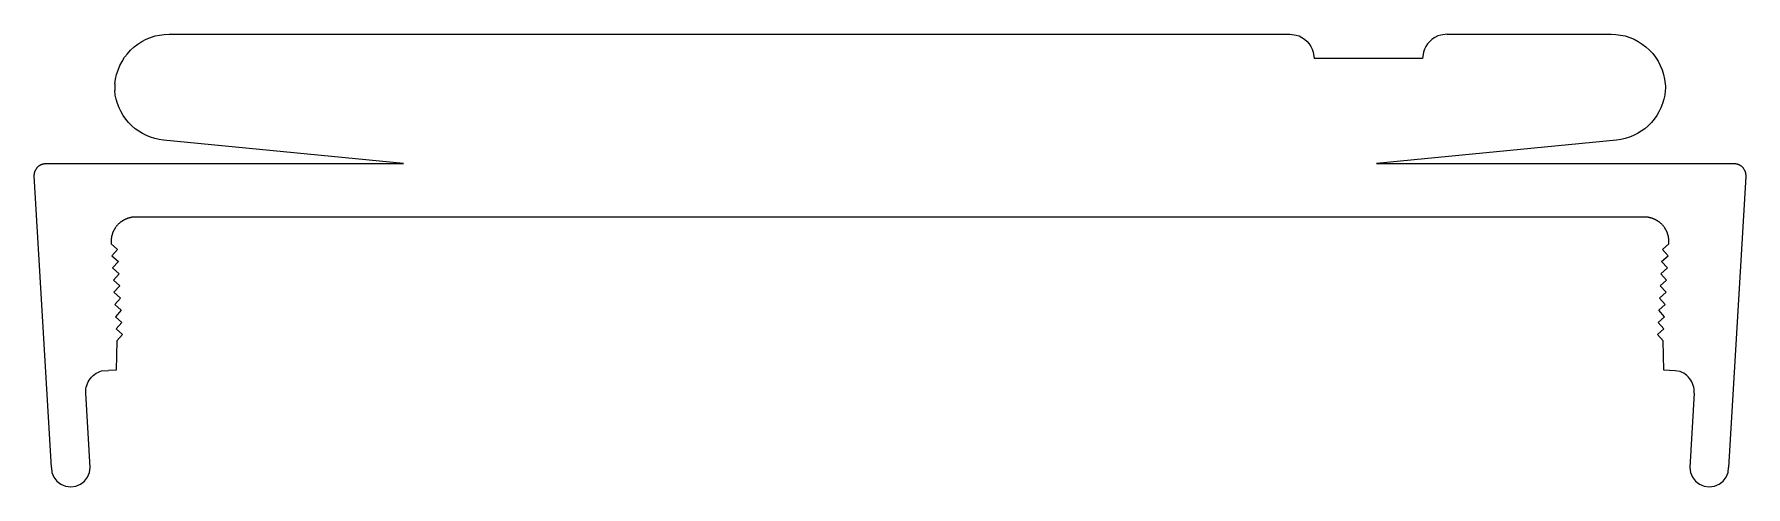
# Model space of a CAD drawing. Extents: x -70 to 70, y -19 to 19.
import ezdxf

# ---------------------------------------------------------------- set-up
doc = ezdxf.new("R2010")
doc.units = 0
doc.layers.get('0').update_dxf_attribs({"linetype": 'CONTINUOUS'})

msp = doc.modelspace()

# ---------------------------------------------------------------- linework, layer by layer
for p, q in [((-60.92, 18.14), (-60.56, 18.29)), ((-60.56, 18.29), (-60.19, 18.41)), ((-60.19, 18.41), (-59.81, 18.49)), ((-59.81, 18.49), (-59.43, 18.54)), ((-59.43, 18.54), (-59.04, 18.56)), ((-59.04, 18.56), (-27.2, 18.56)), ((-27.2, 18.56), (32.73, 18.56)), ((32.73, 18.56), (33.25, 18.49)), ((33.25, 18.49), (33.5, 18.41)), ((33.5, 18.41), (33.73, 18.29)), ((33.73, 18.29), (33.95, 18.14)), ((44.62, 18.29), (44.4, 18.14)), ((44.86, 18.41), (44.62, 18.29)), ((45.1, 18.49), (44.86, 18.41)), ((45.62, 18.56), (45.1, 18.49)), ((45.62, 18.56), (59.05, 18.56)), ((59.05, 18.56), (59.44, 18.54)), ((59.44, 18.54), (59.83, 18.49)), ((59.83, 18.49), (60.21, 18.41)), ((60.21, 18.41), (60.58, 18.29)), ((60.58, 18.29), (60.93, 18.14)), ((-62.69, 16.66), (-62.45, 16.96)), ((-62.45, 16.96), (-62.19, 17.25)), ((-62.19, 17.25), (-61.9, 17.51)), ((-61.9, 17.51), (-61.59, 17.75)), ((-61.59, 17.75), (-61.27, 17.96)), ((-61.27, 17.96), (-60.92, 18.14)), ((33.95, 18.14), (34.15, 17.97)), ((34.15, 17.97), (34.32, 17.78)), ((34.32, 17.78), (34.46, 17.56)), ((34.46, 17.56), (34.58, 17.32)), ((34.58, 17.32), (34.66, 17.08)), ((34.66, 17.08), (34.73, 16.56)), ((43.69, 17.08), (43.62, 16.56)), ((43.77, 17.32), (43.69, 17.08)), ((43.89, 17.56), (43.77, 17.32)), ((44.03, 17.78), (43.89, 17.56)), ((44.21, 17.97), (44.03, 17.78)), ((44.4, 18.14), (44.21, 17.97)), ((60.93, 18.14), (61.28, 17.96)), ((61.28, 17.96), (61.6, 17.75)), ((61.6, 17.75), (61.91, 17.52)), ((61.91, 17.52), (62.2, 17.26)), ((62.2, 17.26), (62.46, 16.97)), ((62.46, 16.97), (62.7, 16.66)), ((-63.34, 15.25), (-63.22, 15.62)), ((-63.22, 15.62), (-63.07, 15.98)), ((-63.07, 15.98), (-62.89, 16.33)), ((-62.89, 16.33), (-62.69, 16.66)), ((43.62, 16.56), (34.73, 16.56)), ((62.7, 16.66), (62.9, 16.34)), ((62.9, 16.34), (63.08, 15.99)), ((63.08, 15.99), (63.23, 15.63)), ((63.23, 15.63), (63.35, 15.26)), ((-63.47, 14.49), (-63.49, 13.93)), ((-63.47, 14.49), (-63.42, 14.87)), ((-63.42, 14.87), (-63.34, 15.25)), ((63.35, 15.26), (63.43, 14.88)), ((63.43, 14.88), (63.48, 14.5)), ((63.48, 14.5), (63.5, 14.3)), ((63.5, 14.11), (63.49, 13.93)), ((63.5, 14.3), (63.5, 14.11)), ((-63.44, 13.57), (-63.49, 13.93)), ((-63.37, 13.22), (-63.44, 13.57)), ((-63.26, 12.87), (-63.37, 13.22)), ((-63.13, 12.53), (-63.26, 12.87)), ((63.26, 12.87), (63.13, 12.53)), ((63.37, 13.22), (63.26, 12.87)), ((63.44, 13.57), (63.37, 13.22)), ((63.49, 13.93), (63.44, 13.57)), ((-62.97, 12.2), (-63.13, 12.53)), ((-62.79, 11.89), (-62.97, 12.2)), ((-62.58, 11.59), (-62.79, 11.89)), ((-62.35, 11.31), (-62.58, 11.59)), ((-62.09, 11.05), (-62.35, 11.31)), ((62.35, 11.31), (62.09, 11.05)), ((62.58, 11.59), (62.35, 11.31)), ((62.79, 11.89), (62.58, 11.59)), ((62.97, 12.2), (62.79, 11.89)), ((63.13, 12.53), (62.97, 12.2)), ((-61.82, 10.81), (-62.09, 11.05)), ((-61.52, 10.6), (-61.82, 10.81)), ((-61.21, 10.41), (-61.52, 10.6)), ((-60.89, 10.25), (-61.21, 10.41)), ((-60.55, 10.11), (-60.89, 10.25)), ((-60.2, 10), (-60.55, 10.11)), ((-59.85, 9.92), (-60.2, 10)), ((-59.49, 9.87), (-59.85, 9.92)), ((-39.85, 7.96), (-59.49, 9.87)), ((59.49, 9.87), (39.85, 7.96)), ((59.85, 9.92), (59.49, 9.87)), ((60.2, 10), (59.85, 9.92)), ((60.55, 10.11), (60.2, 10)), ((60.89, 10.25), (60.55, 10.11)), ((61.21, 10.41), (60.89, 10.25)), ((61.52, 10.6), (61.21, 10.41)), ((61.82, 10.81), (61.52, 10.6)), ((62.09, 11.05), (61.82, 10.81)), ((-70.08, 7.05), (-70.07, 7.08)), ((-70.08, 7.02), (-70.08, 7.05)), ((-70.08, 6.98), (-70.08, 7.02)), ((-70.07, 7.13), (-70.06, 7.16)), ((-70.07, 7.11), (-70.07, 7.13)), ((-70.07, 7.08), (-70.07, 7.11)), ((-70.06, 7.18), (-70.05, 7.21)), ((-70.06, 7.16), (-70.06, 7.18)), ((-70.05, 7.21), (-70.04, 7.23)), ((-70.04, 7.26), (-70.03, 7.28)), ((-70.04, 7.23), (-70.04, 7.26)), ((-70.03, 7.28), (-70.02, 7.3)), ((-70.02, 7.3), (-70.01, 7.33)), ((-70.01, 7.33), (-70, 7.35)), ((-70, 7.35), (-69.99, 7.38)), ((-69.99, 7.38), (-69.98, 7.4)), ((-69.98, 7.4), (-69.97, 7.42)), ((-69.97, 7.42), (-69.96, 7.45)), ((-69.96, 7.45), (-69.94, 7.47)), ((-69.94, 7.47), (-69.93, 7.49)), ((-69.93, 7.49), (-69.92, 7.51)), ((-69.92, 7.51), (-69.9, 7.53)), ((-69.9, 7.53), (-69.88, 7.56)), ((-69.88, 7.56), (-69.86, 7.59)), ((-69.86, 7.59), (-69.83, 7.62)), ((-69.83, 7.62), (-69.81, 7.65)), ((-69.81, 7.65), (-69.78, 7.68)), ((-69.78, 7.68), (-69.76, 7.7)), ((-69.76, 7.7), (-69.73, 7.73)), ((-69.73, 7.73), (-69.7, 7.75)), ((-69.7, 7.75), (-69.68, 7.77)), ((-69.68, 7.77), (-69.66, 7.78)), ((-69.66, 7.78), (-69.64, 7.79)), ((-69.64, 7.79), (-69.61, 7.81)), ((-69.61, 7.81), (-69.59, 7.82)), ((-69.59, 7.82), (-69.57, 7.84)), ((-69.57, 7.84), (-69.55, 7.85)), ((-69.55, 7.85), (-69.52, 7.86)), ((-69.52, 7.86), (-69.5, 7.87)), ((-69.5, 7.87), (-69.48, 7.88)), ((-69.48, 7.88), (-69.45, 7.89)), ((-69.45, 7.89), (-69.43, 7.9)), ((-69.43, 7.9), (-69.4, 7.91)), ((-69.4, 7.91), (-69.38, 7.92)), ((-69.38, 7.92), (-69.36, 7.92)), ((-69.36, 7.92), (-69.33, 7.93)), ((-69.33, 7.93), (-69.31, 7.94)), ((-69.31, 7.94), (-69.28, 7.94)), ((-69.28, 7.94), (-69.26, 7.95)), ((-69.26, 7.95), (-69.23, 7.95)), ((-69.23, 7.95), (-69.19, 7.96)), ((-69.19, 7.96), (-69.16, 7.96)), ((-69.16, 7.96), (-69.12, 7.96)), ((-69.12, 7.96), (-69.08, 7.96)), ((-69.08, 7.96), (-67.08, 7.96)), ((-67.08, 7.96), (-39.85, 7.96)), ((39.85, 7.96), (67.08, 7.96)), ((67.08, 7.96), (69.08, 7.96)), ((69.08, 7.96), (69.12, 7.96)), ((69.12, 7.96), (69.16, 7.96)), ((69.16, 7.96), (69.19, 7.96)), ((69.19, 7.96), (69.23, 7.95)), ((69.23, 7.95), (69.26, 7.95)), ((69.26, 7.95), (69.28, 7.94)), ((69.28, 7.94), (69.31, 7.94)), ((69.31, 7.94), (69.33, 7.93)), ((69.33, 7.93), (69.36, 7.92)), ((69.36, 7.92), (69.38, 7.92)), ((69.38, 7.92), (69.4, 7.91)), ((69.4, 7.91), (69.43, 7.9)), ((69.43, 7.9), (69.45, 7.89)), ((69.45, 7.89), (69.48, 7.88)), ((69.48, 7.88), (69.5, 7.87)), ((69.5, 7.87), (69.52, 7.86)), ((69.52, 7.86), (69.55, 7.85)), ((69.55, 7.85), (69.57, 7.84)), ((69.57, 7.84), (69.59, 7.82)), ((69.59, 7.82), (69.61, 7.81)), ((69.61, 7.81), (69.64, 7.79)), ((69.64, 7.79), (69.66, 7.78)), ((69.66, 7.78), (69.68, 7.77)), ((69.68, 7.77), (69.7, 7.75)), ((69.7, 7.75), (69.73, 7.73)), ((69.73, 7.73), (69.76, 7.7)), ((69.76, 7.7), (69.78, 7.68)), ((69.78, 7.68), (69.81, 7.65)), ((69.81, 7.65), (69.83, 7.62)), ((69.83, 7.62), (69.86, 7.59)), ((69.86, 7.59), (69.88, 7.56)), ((69.88, 7.56), (69.9, 7.53)), ((69.9, 7.53), (69.92, 7.51)), ((69.92, 7.51), (69.93, 7.49)), ((69.93, 7.49), (69.94, 7.47)), ((69.94, 7.47), (69.96, 7.45)), ((69.96, 7.45), (69.97, 7.42)), ((69.97, 7.42), (69.98, 7.4)), ((69.98, 7.4), (69.99, 7.38)), ((69.99, 7.38), (70, 7.35)), ((70, 7.35), (70.01, 7.33)), ((70.01, 7.33), (70.02, 7.3)), ((70.02, 7.3), (70.03, 7.28)), ((70.03, 7.28), (70.04, 7.26)), ((70.04, 7.26), (70.04, 7.23)), ((70.04, 7.23), (70.05, 7.21)), ((70.05, 7.21), (70.06, 7.18)), ((70.06, 7.18), (70.06, 7.16)), ((70.06, 7.16), (70.07, 7.13)), ((70.07, 7.13), (70.07, 7.11)), ((70.07, 7.11), (70.07, 7.08)), ((70.07, 7.08), (70.08, 7.05)), ((70.08, 7.05), (70.08, 7.02)), ((70.08, 7.02), (70.08, 6.98)), ((-70.08, 6.94), (-70.08, 6.98)), ((-68.68, -16.97), (-70.08, 6.94)), ((70.08, 6.9), (68.68, -16.97)), ((70.08, 6.98), (70.08, 6.94)), ((70.08, 6.94), (70.08, 6.9)), ((-63.34, 2.82), (-63.37, 2.78)), ((-63.31, 2.86), (-63.34, 2.82)), ((-63.27, 2.89), (-63.31, 2.86)), ((-63.24, 2.93), (-63.27, 2.89)), ((-63.21, 2.97), (-63.24, 2.93)), ((-63.17, 3), (-63.21, 2.97)), ((-63.13, 3.04), (-63.17, 3)), ((-63.1, 3.07), (-63.13, 3.04)), ((-63.06, 3.1), (-63.1, 3.07)), ((-63.02, 3.13), (-63.06, 3.1)), ((-63, 3.15), (-63.02, 3.13)), ((-62.98, 3.16), (-63, 3.15)), ((-62.96, 3.18), (-62.98, 3.16)), ((-62.94, 3.19), (-62.96, 3.18)), ((-62.91, 3.21), (-62.94, 3.19)), ((-62.89, 3.22), (-62.91, 3.21)), ((-62.87, 3.24), (-62.89, 3.22)), ((-62.85, 3.25), (-62.87, 3.24)), ((-62.83, 3.26), (-62.85, 3.25)), ((-62.81, 3.28), (-62.83, 3.26)), ((-62.78, 3.29), (-62.81, 3.28)), ((-62.76, 3.3), (-62.78, 3.29)), ((-62.74, 3.32), (-62.76, 3.3)), ((-62.72, 3.33), (-62.74, 3.32)), ((-62.69, 3.34), (-62.72, 3.33)), ((-62.67, 3.35), (-62.69, 3.34)), ((-62.65, 3.36), (-62.67, 3.35)), ((-62.62, 3.37), (-62.65, 3.36)), ((-62.6, 3.38), (-62.62, 3.37)), ((-62.58, 3.39), (-62.6, 3.38)), ((-62.55, 3.4), (-62.58, 3.39)), ((-62.53, 3.41), (-62.55, 3.4)), ((-62.51, 3.42), (-62.53, 3.41)), ((-62.48, 3.43), (-62.51, 3.42)), ((-62.46, 3.44), (-62.48, 3.43)), ((-62.43, 3.45), (-62.46, 3.44)), ((-62.41, 3.46), (-62.43, 3.45)), ((-62.38, 3.47), (-62.41, 3.46)), ((-62.36, 3.47), (-62.38, 3.47)), ((-62.33, 3.48), (-62.36, 3.47)), ((-62.31, 3.49), (-62.33, 3.48)), ((-62.29, 3.49), (-62.31, 3.49)), ((-62.26, 3.5), (-62.29, 3.49)), ((-62.24, 3.51), (-62.26, 3.5)), ((-62.21, 3.51), (-62.24, 3.51)), ((-62.19, 3.52), (-62.21, 3.51)), ((-62.16, 3.52), (-62.19, 3.52)), ((-62.14, 3.53), (-62.16, 3.52)), ((-62.11, 3.53), (-62.14, 3.53)), ((-62.09, 3.54), (-62.11, 3.53)), ((-62.03, 3.54), (-62.09, 3.54)), ((-61.98, 3.55), (-62.03, 3.54)), ((-61.93, 3.55), (-61.98, 3.55)), ((-61.88, 3.56), (-61.93, 3.55)), ((-61.83, 3.56), (-61.88, 3.56)), ((-61.79, 3.56), (-61.83, 3.56)), ((-61.54, 3.56), (-61.79, 3.56)), ((-39.85, 3.56), (-61.54, 3.56)), ((-27.2, 3.56), (-39.85, 3.56)), ((39.85, 3.56), (-27.2, 3.56)), ((61.54, 3.56), (39.85, 3.56)), ((61.79, 3.56), (61.54, 3.56)), ((61.83, 3.56), (61.79, 3.56)), ((61.88, 3.56), (61.83, 3.56)), ((61.93, 3.55), (61.88, 3.56)), ((61.98, 3.55), (61.93, 3.55)), ((62.03, 3.54), (61.98, 3.55)), ((62.09, 3.54), (62.03, 3.54)), ((62.11, 3.53), (62.09, 3.54)), ((62.14, 3.53), (62.11, 3.53)), ((62.16, 3.52), (62.14, 3.53)), ((62.19, 3.52), (62.16, 3.52)), ((62.21, 3.51), (62.19, 3.52)), ((62.24, 3.51), (62.21, 3.51)), ((62.26, 3.5), (62.24, 3.51)), ((62.29, 3.49), (62.26, 3.5)), ((62.31, 3.49), (62.29, 3.49)), ((62.33, 3.48), (62.31, 3.49)), ((62.36, 3.47), (62.33, 3.48)), ((62.38, 3.47), (62.36, 3.47)), ((62.41, 3.46), (62.38, 3.47)), ((62.43, 3.45), (62.41, 3.46)), ((62.46, 3.44), (62.43, 3.45)), ((62.48, 3.43), (62.46, 3.44)), ((62.51, 3.42), (62.48, 3.43)), ((62.53, 3.41), (62.51, 3.42)), ((62.55, 3.4), (62.53, 3.41)), ((62.58, 3.39), (62.55, 3.4)), ((62.6, 3.38), (62.58, 3.39)), ((62.62, 3.37), (62.6, 3.38)), ((62.65, 3.36), (62.62, 3.37)), ((62.67, 3.35), (62.65, 3.36)), ((62.69, 3.34), (62.67, 3.35)), ((62.72, 3.33), (62.69, 3.34)), ((62.74, 3.32), (62.72, 3.33)), ((62.76, 3.3), (62.74, 3.32)), ((62.78, 3.29), (62.76, 3.3)), ((62.81, 3.28), (62.78, 3.29)), ((62.83, 3.26), (62.81, 3.28)), ((62.85, 3.25), (62.83, 3.26)), ((62.87, 3.24), (62.85, 3.25)), ((62.89, 3.22), (62.87, 3.24)), ((62.91, 3.21), (62.89, 3.22)), ((62.94, 3.19), (62.91, 3.21)), ((62.96, 3.18), (62.94, 3.19)), ((62.98, 3.16), (62.96, 3.18)), ((63, 3.15), (62.98, 3.16)), ((63.02, 3.13), (63, 3.15)), ((63.06, 3.1), (63.02, 3.13)), ((63.1, 3.07), (63.06, 3.1)), ((63.13, 3.04), (63.1, 3.07)), ((63.17, 3), (63.13, 3.04)), ((63.21, 2.97), (63.17, 3)), ((63.24, 2.93), (63.21, 2.97)), ((63.27, 2.89), (63.24, 2.93)), ((63.31, 2.86), (63.27, 2.89)), ((63.34, 2.82), (63.31, 2.86)), ((63.37, 2.78), (63.34, 2.82)), ((-63.77, 1.77), (-63.78, 1.74)), ((-63.78, 1.74), (-63.78, 1.69)), ((-63.78, 1.69), (-63.78, 1.64)), ((-63.78, 1.64), (-63.78, 1.59)), ((-63.78, 1.59), (-63.78, 1.54)), ((-63.78, 1.54), (-63.78, 1.49)), ((-63.78, 1.49), (-63.78, 1.44)), ((-63.78, 1.44), (-63.78, 1.38)), ((-63.76, 1.84), (-63.77, 1.82)), ((-63.77, 1.82), (-63.77, 1.79)), ((-63.77, 1.79), (-63.77, 1.77)), ((-63.75, 1.92), (-63.76, 1.89)), ((-63.76, 1.89), (-63.76, 1.87)), ((-63.76, 1.87), (-63.76, 1.84)), ((-63.74, 1.97), (-63.75, 1.94)), ((-63.75, 1.94), (-63.75, 1.92)), ((-63.73, 2.02), (-63.74, 1.99)), ((-63.74, 1.99), (-63.74, 1.97)), ((-63.72, 2.04), (-63.73, 2.02)), ((-63.71, 2.09), (-63.72, 2.07)), ((-63.72, 2.07), (-63.72, 2.04)), ((-63.7, 2.12), (-63.71, 2.09)), ((-63.69, 2.17), (-63.7, 2.14)), ((-63.7, 2.14), (-63.7, 2.12)), ((-63.68, 2.19), (-63.69, 2.17)), ((-63.67, 2.22), (-63.68, 2.19)), ((-63.66, 2.24), (-63.67, 2.22)), ((-63.65, 2.29), (-63.66, 2.27)), ((-63.66, 2.27), (-63.66, 2.24)), ((-63.64, 2.31), (-63.65, 2.29)), ((-63.63, 2.34), (-63.64, 2.31)), ((-63.62, 2.36), (-63.63, 2.34)), ((-63.61, 2.38), (-63.62, 2.36)), ((-63.6, 2.41), (-63.61, 2.38)), ((-63.58, 2.43), (-63.6, 2.41)), ((-63.57, 2.45), (-63.58, 2.43)), ((-63.56, 2.48), (-63.57, 2.45)), ((-63.55, 2.5), (-63.56, 2.48)), ((-63.54, 2.52), (-63.55, 2.5)), ((-63.52, 2.55), (-63.54, 2.52)), ((-63.51, 2.57), (-63.52, 2.55)), ((-63.5, 2.59), (-63.51, 2.57)), ((-63.49, 2.61), (-63.5, 2.59)), ((-63.47, 2.63), (-63.49, 2.61)), ((-63.46, 2.65), (-63.47, 2.63)), ((-63.44, 2.68), (-63.46, 2.65)), ((-63.43, 2.7), (-63.44, 2.68)), ((-63.4, 2.74), (-63.43, 2.7)), ((-63.37, 2.78), (-63.4, 2.74)), ((63.4, 2.74), (63.37, 2.78)), ((63.43, 2.7), (63.4, 2.74)), ((63.44, 2.68), (63.43, 2.7)), ((63.46, 2.65), (63.44, 2.68)), ((63.47, 2.63), (63.46, 2.65)), ((63.49, 2.61), (63.47, 2.63)), ((63.5, 2.59), (63.49, 2.61)), ((63.51, 2.57), (63.5, 2.59)), ((63.52, 2.55), (63.51, 2.57)), ((63.54, 2.52), (63.52, 2.55)), ((63.55, 2.5), (63.54, 2.52)), ((63.56, 2.48), (63.55, 2.5)), ((63.57, 2.45), (63.56, 2.48)), ((63.58, 2.43), (63.57, 2.45)), ((63.6, 2.41), (63.58, 2.43)), ((63.61, 2.38), (63.6, 2.41)), ((63.62, 2.36), (63.61, 2.38)), ((63.63, 2.34), (63.62, 2.36)), ((63.64, 2.31), (63.63, 2.34)), ((63.65, 2.29), (63.64, 2.31)), ((63.66, 2.27), (63.65, 2.29)), ((63.66, 2.24), (63.66, 2.27)), ((63.67, 2.22), (63.66, 2.24)), ((63.68, 2.19), (63.67, 2.22)), ((63.69, 2.17), (63.68, 2.19)), ((63.7, 2.14), (63.69, 2.17)), ((63.7, 2.12), (63.7, 2.14)), ((63.71, 2.09), (63.7, 2.12)), ((63.72, 2.07), (63.71, 2.09)), ((63.72, 2.04), (63.72, 2.07)), ((63.73, 2.02), (63.72, 2.04)), ((63.74, 1.99), (63.73, 2.02)), ((63.74, 1.97), (63.74, 1.99)), ((63.75, 1.94), (63.74, 1.97)), ((63.75, 1.92), (63.75, 1.94)), ((63.76, 1.89), (63.75, 1.92)), ((63.76, 1.87), (63.76, 1.89)), ((63.76, 1.84), (63.76, 1.87)), ((63.77, 1.82), (63.76, 1.84)), ((63.77, 1.79), (63.77, 1.82)), ((63.77, 1.77), (63.77, 1.79)), ((63.78, 1.74), (63.77, 1.77)), ((63.78, 1.69), (63.78, 1.74)), ((63.78, 1.64), (63.78, 1.69)), ((63.78, 1.59), (63.78, 1.64)), ((63.78, 1.54), (63.78, 1.59)), ((63.78, 1.49), (63.78, 1.54)), ((63.78, 1.44), (63.78, 1.49)), ((63.78, 1.38), (63.78, 1.44)), ((-63.78, 1.38), (-63.25, 0.91)), ((-63.25, 0.91), (-63.72, 0.39)), ((-63.72, 0.39), (-63.19, -0.08)), ((63.19, -0.08), (63.72, 0.39)), ((63.25, 0.91), (63.78, 1.38)), ((63.72, 0.39), (63.25, 0.91)), ((-63.19, -0.08), (-63.66, -0.61)), ((-63.66, -0.61), (-63.13, -1.08)), ((-63.13, -1.08), (-63.6, -1.61)), ((63.13, -1.08), (63.66, -0.61)), ((63.6, -1.61), (63.13, -1.08)), ((63.66, -0.61), (63.19, -0.08)), ((-63.6, -1.61), (-63.08, -2.08)), ((-63.08, -2.08), (-63.55, -2.61)), ((-63.55, -2.61), (-63.02, -3.08)), ((63.02, -3.08), (63.55, -2.61)), ((63.08, -2.08), (63.6, -1.61)), ((63.55, -2.61), (63.08, -2.08)), ((-63.02, -3.08), (-63.49, -3.61)), ((-63.49, -3.61), (-62.96, -4.08)), ((-62.96, -4.08), (-63.43, -4.61)), ((62.96, -4.08), (63.49, -3.61)), ((63.43, -4.61), (62.96, -4.08)), ((63.49, -3.61), (63.02, -3.08)), ((-63.43, -4.61), (-62.9, -5.08)), ((-62.9, -5.08), (-63.37, -5.6)), ((-63.37, -5.6), (-62.84, -6.07)), ((62.84, -6.07), (63.37, -5.6)), ((62.9, -5.08), (63.43, -4.61)), ((63.37, -5.6), (62.9, -5.08)), ((-63.31, -6.6), (-63.37, -9)), ((-62.84, -6.07), (-63.31, -6.6)), ((63.31, -6.6), (62.84, -6.07)), ((63.37, -9), (63.31, -6.6)), ((-65.66, -9.95), (-65.58, -9.81)), ((-65.58, -9.81), (-65.48, -9.68)), ((-65.48, -9.68), (-65.38, -9.56)), ((-65.38, -9.56), (-65.26, -9.44)), ((-65.26, -9.44), (-65.14, -9.34)), ((-65.14, -9.34), (-65, -9.25)), ((-65, -9.25), (-64.86, -9.18)), ((-64.86, -9.18), (-64.71, -9.11)), ((-64.71, -9.11), (-64.56, -9.06)), ((-64.56, -9.06), (-64, -9.01)), ((-63.37, -9), (-64, -9.01)), ((64.31, -9.06), (63.37, -9)), ((64.71, -9.11), (64.31, -9.06)), ((64.86, -9.18), (64.71, -9.11)), ((65, -9.25), (64.86, -9.18)), ((65.14, -9.34), (65, -9.25)), ((65.26, -9.44), (65.14, -9.34)), ((65.38, -9.56), (65.26, -9.44)), ((65.48, -9.68), (65.38, -9.56)), ((65.58, -9.81), (65.48, -9.68)), ((65.66, -9.95), (65.58, -9.81)), ((-65.86, -10.72), (-65.85, -10.56)), ((-65.86, -10.88), (-65.86, -10.72)), ((-65.5, -16.97), (-65.86, -10.88)), ((-65.85, -10.56), (-65.82, -10.4)), ((-65.82, -10.4), (-65.78, -10.25)), ((-65.78, -10.25), (-65.73, -10.09)), ((-65.73, -10.09), (-65.66, -9.95)), ((65.86, -10.88), (65.5, -16.97)), ((65.73, -10.09), (65.66, -9.95)), ((65.78, -10.25), (65.73, -10.09)), ((65.82, -10.4), (65.78, -10.25)), ((65.85, -10.56), (65.82, -10.4)), ((65.86, -10.72), (65.85, -10.56)), ((65.86, -10.88), (65.86, -10.72)), ((-68.68, -16.97), (-68.63, -17.38)), ((-68.63, -17.38), (-68.47, -17.76)), ((-68.47, -17.76), (-68.22, -18.09)), ((-68.22, -18.09), (-67.89, -18.34)), ((-66.3, -18.34), (-65.97, -18.09)), ((-65.97, -18.09), (-65.72, -17.76)), ((-65.72, -17.76), (-65.56, -17.38)), ((-65.56, -17.38), (-65.5, -16.97)), ((65.5, -16.97), (65.56, -17.38)), ((65.56, -17.38), (65.72, -17.76)), ((65.72, -17.76), (65.97, -18.09)), ((65.97, -18.09), (66.3, -18.34)), ((67.89, -18.34), (68.22, -18.09)), ((68.22, -18.09), (68.47, -17.76)), ((68.47, -17.76), (68.63, -17.38)), ((68.63, -17.38), (68.68, -16.97)), ((-67.89, -18.34), (-67.51, -18.5)), ((-67.51, -18.5), (-67.09, -18.56)), ((-67.09, -18.56), (-66.68, -18.5)), ((-66.68, -18.5), (-66.3, -18.34)), ((66.3, -18.34), (66.68, -18.5)), ((66.68, -18.5), (67.09, -18.56)), ((67.09, -18.56), (67.51, -18.5)), ((67.51, -18.5), (67.89, -18.34))]:
    msp.add_line(p, q)

doc.saveas('drawing.dxf')
